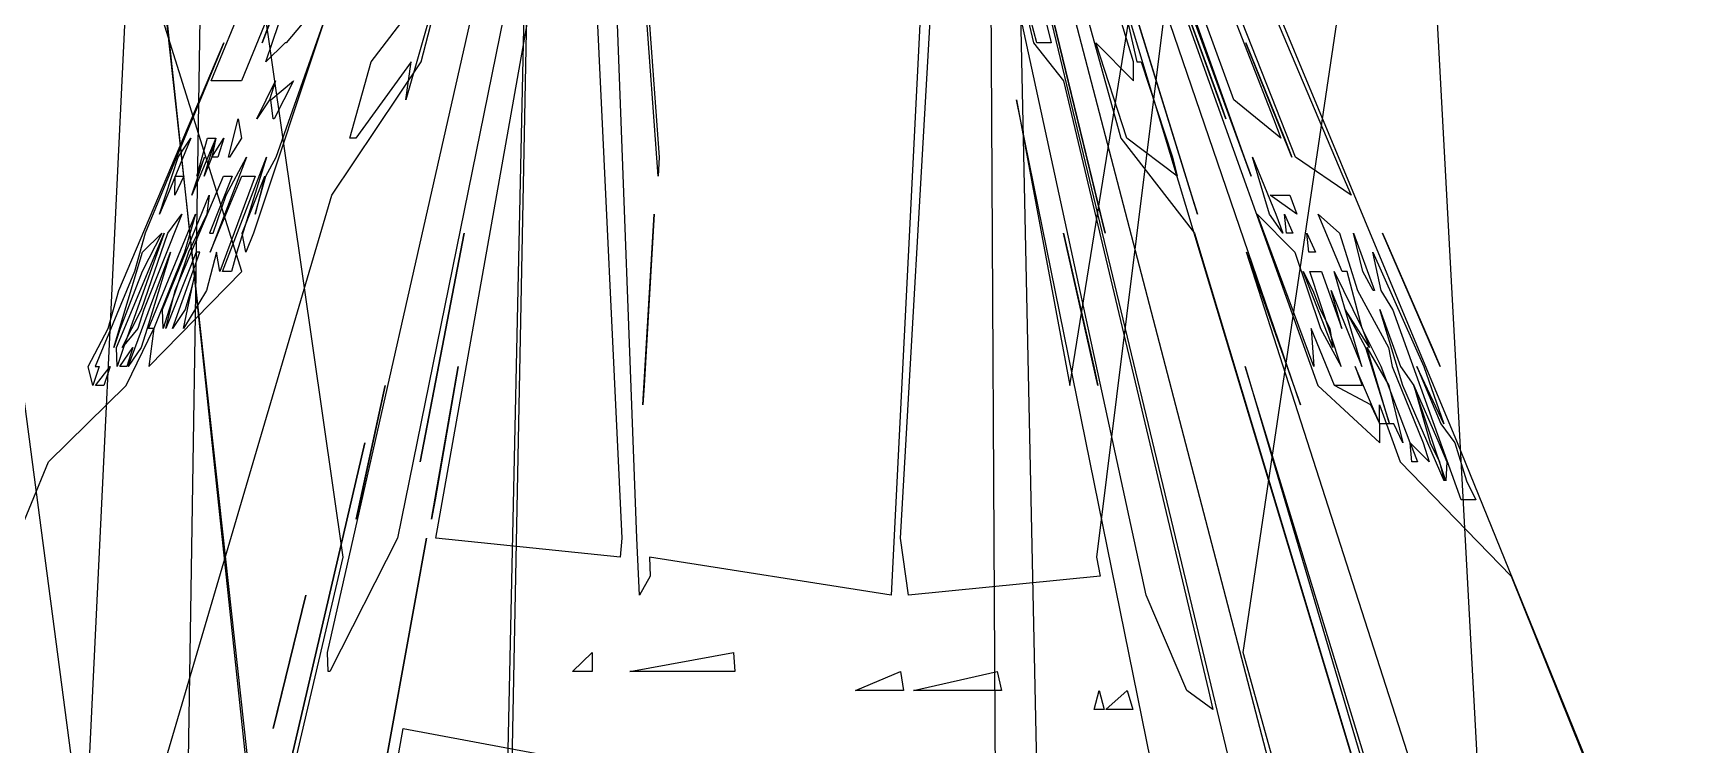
# Model space of a CAD drawing. Extents: x -7423 to 7380, y 2036 to 20000.
# Drawn here: x -1359 to 1788, y 16284 to 17631 of the extents above; entities that cross this region are included whole.
import ezdxf

# ---------------------------------------------------------------- set-up
doc = ezdxf.new("R2010")
doc.units = 0

msp = doc.modelspace()

# ---------------------------------------------------------------- linework, layer by layer
for p, q in [((-964.3805, 17180.2885), (-1851.5625, 20000, 1625)), ((-1781.25, 20000, 2187.5), (-1266.6141, 16098.5577)), ((-1424.6795, 12673.0769), (-1073.4375, 20000, 1812.5)), ((-1364.0625, 20000, 1910.7143), (-948.3173, 16206.7308)), ((-947.3595, 16170.6731), (-1354.6875, 20000, 1723.2143)), ((-1256.25, 20000, 1848.2143), (-773.0494, 16639.4231)), ((-1007.8125, 20000, 1866.0714), (-1099.8473, 14079.3269)), ((-379.6875, 20000, 1857.1429), (-566.6316, 11411.0577)), ((-525.3155, 12528.8462), (-379.6875, 20000, 1857.1429)), ((-403.125, 20000, 1803.5714), (-245.2987, 16675.4808)), ((-176.4198, 17360.5769), (-365.625, 20000, 1803.5714)), ((-365.625, 20000, 1803.5714), (-174.0097, 17396.6346)), ((-216.4401, 16675.4808), (-342.1875, 20000, 1794.6429)), ((435.9375, 20000, 1785.7143), (265.1993, 16567.3077)), ((282.815, 16675.4808), (473.4375, 20000, 1785.7143)), ((475.0601, 14115.3846), (440.625, 20000, 1794.6429)), ((459.375, 20000, 1857.1429), (622.0578, 12456.7308)), ((603.5219, 16963.9423), (1092.1875, 20000, 1785.7143)), ((1073.4375, 20000, 1767.8571), (653.4455, 16639.4231)), ((931.3214, 16459.1346), (1457.8125, 20000, 1928.5714)), ((1171.875, 20000, 1839.2857), (1577.0358, 12492.7885)), ((80.4036, 19812.5), (1120.3801, 17360.5769)), ((68.9603, 19740.3846), (1038.2299, 16026.4423)), ((116.5239, 19704.3269), (988.7695, 17468.75)), ((914.0375, 17504.8077), (136.0051, 19632.2115)), ((145.8333, 19596.1538), (933.3246, 17396.6346)), ((1367.8636, 14331.7308), (162.3535, 19343.75)), ((1030.4988, 17396.6346), (303.2477, 19235.5769)), ((-624.6995, 17576.9231), (-207.0688, 19199.5192)), ((1360.6145, 15521.6346), (328.1125, 18947.1154)), ((-597.3745, 16675.4808), (-295.6856, 18370.1923)), ((670.2036, 17252.4038), (423.9345, 18262.0192)), ((423.9345, 18262.0192), (661.4083, 17288.4615)), ((747.9217, 16567.3077), (411.7338, 18117.7885)), ((1040.0391, 16927.8846), (682.517, 17973.5577)), ((-1022.5048, 17540.8654), (-859.375, 17937.5)), ((-817.9274, 17901.4423), (-964.8688, 17540.8654)), ((466.3462, 17901.4423), (534.5928, 17612.9808)), ((845.002, 17288.4615), (655.7993, 17901.4423)), ((655.7993, 17901.4423), (833.7653, 17324.5192)), ((946.2515, 17360.5769), (748.7042, 17901.4423)), ((1337.3898, 16855.7692), (901.724, 17901.4423)), ((599.5718, 17793.2692), (699.7696, 17432.6923)), ((775.8038, 17793.2692), (1072.635, 16963.9423)), ((-926.2132, 17612.9808), (-872.1955, 17757.2115)), ((-719.351, 17576.9231), (-582.1126, 17757.2115)), ((-582.1126, 17757.2115), (-654.1216, 17504.8077)), ((540.809, 17612.9808), (502.2912, 17757.2115)), ((-456.9561, 17721.1538), (-669.5212, 16675.4808)), ((898.6816, 17468.75), (807.0913, 17721.1538)), ((807.0913, 17721.1538), (885.8799, 17504.8077)), ((-919.1707, 17576.9231), (-882.1552, 17685.0962)), ((-819.8618, 17685.0962), (-880.6278, 17612.9808)), ((723.5577, 17576.9231), (691.256, 17685.0962)), ((705.3223, 17685.0962), (729.8678, 17576.9231)), ((-810.1838, 17649.0385), (-942.1011, 17252.4038)), ((-912.2221, 17649.0385), (-926.2132, 17612.9808)), ((-899.4266, 17396.6346), (-810.1838, 17649.0385)), ((-802.2273, 16459.1346), (-532.6397, 17649.0385)), ((559.1697, 17649.0385), (567.7459, 17612.9808)), ((-1197.3407, 17144.2308), (-998.7355, 17612.9808)), ((-998.7355, 17612.9808), (-1147.2168, 17252.4038)), ((-882.6998, 17612.9808), (-919.1707, 17576.9231)), ((-880.6278, 17612.9808), (-882.6998, 17612.9808)), ((534.5928, 17612.9808), (591.3023, 17540.8654)), ((567.7459, 17612.9808), (540.809, 17612.9808)), ((710.9125, 17432.6923), (652.7006, 17612.9808)), ((652.7006, 17612.9808), (723.6516, 17540.8654)), ((1023.7192, 17396.6346), (936.5735, 17612.9808)), ((936.5735, 17612.9808), (1009.5403, 17432.6923)), ((-794.2834, 17324.5192), (-624.6995, 17576.9231)), ((-759.9409, 17432.6923), (-719.351, 17576.9231)), ((-643.6298, 17576.9231), (-748.7981, 17432.6923)), ((-654.1216, 17504.8077), (-643.6298, 17576.9231)), ((723.6516, 17540.8654), (723.5577, 17576.9231)), ((729.8678, 17576.9231), (738.2813, 17576.9231)), ((738.2813, 17576.9231), (797.7326, 17396.6346)), ((-986.2154, 17540.8654), (-1022.5048, 17540.8654)), ((-984.0808, 17540.8654), (-986.2154, 17540.8654)), ((-964.8688, 17540.8654), (-984.0808, 17540.8654)), ((-936.0352, 17468.75), (-900.8288, 17540.8654)), ((-900.8288, 17540.8654), (-911.8715, 17504.8077)), ((-909.7055, 17504.8077), (-866.6742, 17540.8654)), ((-866.6742, 17540.8654), (-903.0762, 17468.75)), ((591.3023, 17540.8654), (865.61, 16387.0192)), ((-911.8715, 17504.8077), (-936.0352, 17468.75)), ((-905.2734, 17468.75), (-909.7055, 17504.8077)), ((1073.5176, 14692.3077), (502.504, 17504.8077)), ((502.504, 17504.8077), (603.5219, 16963.9423)), ((885.8799, 17504.8077), (898.6816, 17468.75)), ((1002.8546, 17432.6923), (914.0375, 17504.8077)), ((-989.8212, 17396.6346), (-971.1914, 17468.75)), ((-971.1914, 17468.75), (-964.969, 17432.6923)), ((-903.0762, 17468.75), (-905.2734, 17468.75)), ((988.7695, 17468.75), (1002.8546, 17432.6923)), ((-1060.7973, 17432.6923), (-1105.4938, 17324.5192)), ((-1084.7356, 17396.6346), (-1060.7973, 17432.6923)), ((-1013.9974, 17432.6923), (-1059.0445, 17324.5192)), ((-1049.354, 17360.5769), (-1029.5974, 17432.6923)), ((-1035.607, 17360.5769), (-1013.9974, 17432.6923)), ((-1029.5974, 17432.6923), (-1013.9974, 17432.6923)), ((-1013.9974, 17432.6923), (-1021.4593, 17396.6346)), ((-1021.4593, 17396.6346), (-998.3974, 17432.6923)), ((-998.3974, 17432.6923), (-1010.16, 17396.6346)), ((-964.969, 17432.6923), (-987.5613, 17396.6346)), ((-751.0266, 17432.6923), (-759.9409, 17432.6923)), ((-748.7981, 17432.6923), (-751.0266, 17432.6923)), ((699.7696, 17432.6923), (839.5433, 17252.4038)), ((806.4904, 17360.5769), (710.9125, 17432.6923)), ((1009.5403, 17432.6923), (1023.7192, 17396.6346)), ((-1120.3926, 17288.4615), (-1084.7356, 17396.6346)), ((-1059.0445, 17324.5192), (-1035.0185, 17396.6346)), ((-1035.0185, 17396.6346), (-1049.354, 17360.5769)), ((-1021.4593, 17396.6346), (-1035.607, 17360.5769)), ((-955.9232, 17396.6346), (-1024.5393, 17216.3462)), ((-1010.16, 17396.6346), (-1021.4593, 17396.6346)), ((-1001.0955, 17180.2885), (-917.5055, 17396.6346)), ((-994.0154, 17324.5192), (-955.9232, 17396.6346)), ((-987.5613, 17396.6346), (-989.8212, 17396.6346)), ((-917.5055, 17396.6346), (-973.7956, 17216.3462)), ((-918.7575, 17360.5769), (-899.4266, 17396.6346)), ((-174.0097, 17396.6346), (-176.4198, 17360.5769)), ((797.7326, 17396.6346), (806.4904, 17360.5769)), ((933.3246, 17396.6346), (946.2515, 17360.5769)), ((981.5204, 17288.4615), (949.1436, 17396.6346)), ((949.1436, 17396.6346), (993.2893, 17288.4615)), ((1135.6858, 17324.5192), (1030.4988, 17396.6346)), ((-1091.559, 17324.5192), (-1090.595, 17360.5769)), ((-1074.5568, 17360.5769), (-1091.559, 17324.5192)), ((-1090.7452, 17144.2308), (-998.9483, 17360.5769)), ((-1090.595, 17360.5769), (-1074.5568, 17360.5769)), ((-982.9102, 17360.5769), (-1025.5784, 17252.4038)), ((-1024.5393, 17216.3462), (-964.5808, 17360.5769)), ((-939.378, 17360.5769), (-1005.9908, 17180.2885)), ((-998.9483, 17360.5769), (-982.9102, 17360.5769)), ((-964.5808, 17360.5769), (-939.378, 17360.5769)), ((-963.5667, 17252.4038), (-921.0487, 17360.5769)), ((-921.0487, 17360.5769), (-939.1526, 17288.4615)), ((-939.1526, 17288.4615), (-918.7575, 17360.5769)), ((1120.3801, 17360.5769), (1135.6858, 17324.5192)), ((-1218.894, 15882.2115), (-794.2834, 17324.5192)), ((-1105.4938, 17324.5192), (-1120.3926, 17288.4615)), ((-1114.5583, 17108.1731), (-1026.5299, 17324.5192)), ((-1026.5299, 17324.5192), (-1030.9495, 17288.4615)), ((-1018.4232, 17252.4038), (-994.0154, 17324.5192)), ((833.7653, 17324.5192), (845.002, 17288.4615)), ((1033.3033, 17288.4615), (982.4031, 17324.5192)), ((982.4031, 17324.5192), (1019.5626, 17324.5192)), ((1019.5626, 17324.5192), (1033.3033, 17288.4615)), ((-1078.0248, 17288.4615), (-1149.702, 17108.1731)), ((-1141.1634, 17072.1154), (-1052.1334, 17288.4615)), ((-1104.2856, 17252.4038), (-1078.0248, 17288.4615)), ((-1052.1334, 17288.4615), (-1072.8666, 17216.3462)), ((-1030.9495, 17288.4615), (-1065.6175, 17216.3462)), ((-205.341, 16927.8846), (-183.5938, 17288.4615)), ((-183.5938, 17288.4615), (-202.9309, 16963.9423)), ((661.4083, 17288.4615), (670.2036, 17252.4038)), ((1065.1042, 17000), (957.9828, 17288.4615)), ((957.9828, 17288.4615), (1029.372, 17216.3462)), ((1065.1042, 17000), (957.9828, 17288.4615)), ((957.9828, 17288.4615), (1029.372, 17216.3462)), ((1006.4979, 17252.4038), (981.5204, 17288.4615)), ((993.2893, 17288.4615), (1006.4979, 17252.4038)), ((1013.6531, 17252.4038), (1009.7656, 17288.4615)), ((1009.7656, 17288.4615), (1025.5784, 17252.4038)), ((1118.5835, 17180.2885), (1073.3173, 17288.4615)), ((1073.3173, 17288.4615), (1113.8259, 17252.4038)), ((-1201.5287, 17036.0577), (-1111.4408, 17252.4038)), ((-1111.4408, 17252.4038), (-1188.6644, 17036.0577)), ((-1147.2168, 17252.4038), (-1167.5368, 17180.2885)), ((-1154.7226, 17108.1731), (-1104.2856, 17252.4038)), ((-1116.2109, 17252.4038), (-1152.8508, 17180.2885)), ((-1152.6067, 17216.3462), (-1116.2109, 17252.4038)), ((-1025.5784, 17252.4038), (-1018.4232, 17252.4038)), ((-956.881, 17216.3462), (-963.5667, 17252.4038)), ((-942.1011, 17252.4038), (-956.881, 17216.3462)), ((-626.6714, 16819.7115), (-543.7951, 17252.4038)), ((-543.7951, 17252.4038), (-619.5663, 16855.7692)), ((656.2312, 16963.9423), (591.4964, 17252.4038)), ((591.4964, 17252.4038), (648.4375, 17000)), ((839.5433, 17252.4038), (1305.8393, 15701.9231)), ((1025.5784, 17252.4038), (1013.6531, 17252.4038)), ((1055.952, 17216.3462), (1051.8142, 17252.4038)), ((1051.8142, 17252.4038), (1068.0339, 17216.3462)), ((1113.8259, 17252.4038), (1147.7614, 17144.2308)), ((1157.7461, 17180.2885), (1140.0616, 17252.4038)), ((1140.0616, 17252.4038), (1179.988, 17144.2308)), ((1304.6875, 17000), (1194.9181, 17252.4038)), ((1194.9181, 17252.4038), (1289.0062, 17036.0577)), ((-1206.6744, 17036.0577), (-1152.6067, 17216.3462)), ((-1179.6875, 17000), (-1099.4466, 17216.3462)), ((-1099.4466, 17216.3462), (-1143.7049, 17072.1154)), ((-1072.8666, 17216.3462), (-1130.9971, 17072.1154)), ((-1051.1193, 17216.3462), (-1108.123, 17072.1154)), ((-1065.6175, 17216.3462), (-1102.007, 17108.1731)), ((-1095.4152, 17072.1154), (-1043.8702, 17216.3462)), ((-1043.8702, 17216.3462), (-1051.1193, 17216.3462)), ((-1012.4574, 17216.3462), (-1031.25, 17144.2308)), ((-1005.9908, 17180.2885), (-1012.4574, 17216.3462)), ((-973.7956, 17216.3462), (-983.9618, 17180.2885)), ((3570.5566, 9031.25), (937.5501, 17216.3462)), ((937.5501, 17216.3462), (1040.0391, 16927.8846)), ((1029.372, 17216.3462), (1077.6242, 17072.1154)), ((1029.372, 17216.3462), (1077.6242, 17072.1154)), ((1068.0339, 17216.3462), (1055.952, 17216.3462)), ((1192.3828, 17144.2308), (1176.7703, 17216.3462)), ((1176.7703, 17216.3462), (1273.4375, 17000)), ((-1167.5368, 17180.2885), (-1242.1875, 17000)), ((-1152.8508, 17180.2885), (-1194.5363, 17072.1154)), ((-1140.625, 17000), (-964.3805, 17180.2885)), ((-1075.0826, 17072.1154), (-1052.4965, 17180.2885)), ((-1052.4965, 17180.2885), (-1060.9976, 17144.2308)), ((-983.9618, 17180.2885), (-1001.0955, 17180.2885)), ((1101.1869, 17036.0577), (1045.1535, 17180.2885)), ((1045.1535, 17180.2885), (1063.4766, 17144.2308)), ((1117.1875, 17000), (1057.3918, 17180.2885)), ((1057.3918, 17180.2885), (1079.4208, 17180.2885)), ((1117.1875, 17000), (1057.3918, 17180.2885)), ((1057.3918, 17180.2885), (1079.4208, 17180.2885)), ((1079.4208, 17180.2885), (1118.2893, 17072.1154)), ((1079.4208, 17180.2885), (1118.2893, 17072.1154)), ((1124.5994, 17108.1731), (1103.8975, 17180.2885)), ((1103.8975, 17180.2885), (1156.4128, 17072.1154)), ((1128.3741, 17180.2885), (1118.5835, 17180.2885)), ((1156.4128, 17072.1154), (1128.3741, 17180.2885)), ((1177.509, 17144.2308), (1157.7461, 17180.2885)), ((-1217.4104, 17072.1154), (-1197.3407, 17144.2308)), ((-1108.123, 17072.1154), (-1090.7452, 17144.2308)), ((-1031.25, 17144.2308), (-1075.0826, 17072.1154)), ((-1060.9976, 17144.2308), (-1071.8838, 17108.1731)), ((1063.4766, 17144.2308), (1076.9043, 17108.1731)), ((1118.2893, 17072.1154), (1098.1821, 17144.2308)), ((1098.1821, 17144.2308), (1156.25, 17000)), ((1118.2893, 17072.1154), (1098.1821, 17144.2308)), ((1098.1821, 17144.2308), (1156.25, 17000)), ((1147.7614, 17144.2308), (1206.6744, 17036.0577)), ((1179.988, 17144.2308), (1177.509, 17144.2308)), ((1214.969, 17108.1731), (1192.3828, 17144.2308)), ((-1191.2372, 17036.0577), (-1154.7226, 17108.1731)), ((-1149.702, 17108.1731), (-1161.4959, 17072.1154)), ((-1113.2061, 17072.1154), (-1114.5583, 17108.1731)), ((-1102.007, 17108.1731), (-1113.2061, 17072.1154)), ((-1071.8838, 17108.1731), (-1095.4152, 17072.1154)), ((1076.9043, 17108.1731), (1095.4152, 17072.1154)), ((1156.25, 17000), (1124.5994, 17108.1731)), ((1124.5994, 17108.1731), (1162.9357, 17036.0577)), ((1156.25, 17000), (1124.5994, 17108.1731)), ((1124.5994, 17108.1731), (1162.9357, 17036.0577)), ((1170.6543, 17036.0577), (1124.5994, 17108.1731)), ((1233.3984, 16963.9423), (1189.8663, 17108.1731)), ((1189.8663, 17108.1731), (1229.1667, 17000)), ((1343.8752, 16747.5962), (1214.969, 17108.1731)), ((-1255.2083, 17000), (-1217.4104, 17072.1154)), ((-1194.5363, 17072.1154), (-1206.6744, 17036.0577)), ((-1161.4959, 17072.1154), (-1191.2372, 17036.0577)), ((-1183.3246, 16963.9423), (-1130.9971, 17072.1154)), ((-1143.7049, 17072.1154), (-1155.2171, 17036.0577)), ((-1133.5387, 17072.1154), (-1141.1634, 17072.1154)), ((-1130.9971, 17072.1154), (-1140.625, 17000)), ((-1130.9971, 17072.1154), (-1133.5387, 17072.1154)), ((1104.2606, 16963.9423), (1059.8332, 17072.1154)), ((1059.8332, 17072.1154), (1065.1042, 17000)), ((1104.2606, 16963.9423), (1059.8332, 17072.1154)), ((1059.8332, 17072.1154), (1065.1042, 17000)), ((1077.6242, 17072.1154), (1117.1875, 17000)), ((1077.6242, 17072.1154), (1117.1875, 17000)), ((1095.4152, 17072.1154), (1101.1869, 17036.0577)), ((1192.7083, 17000), (1156.4128, 17072.1154)), ((1156.4128, 17072.1154), (1170.6543, 17036.0577)), ((-1200.5208, 17000), (-1201.5287, 17036.0577)), ((-1188.6644, 17036.0577), (-1200.5208, 17000)), ((-1195.3125, 17000), (-1170.6543, 17036.0577)), ((-1170.6543, 17036.0577), (-1182.2917, 17000)), ((-1155.2171, 17036.0577), (-1179.6875, 17000)), ((1162.9357, 17036.0577), (1208.734, 16891.8269)), ((1162.9357, 17036.0577), (1208.734, 16891.8269)), ((1208.734, 16891.8269), (1165.5086, 17036.0577)), ((1165.5086, 17036.0577), (1207.0438, 16963.9423)), ((1206.6744, 17036.0577), (1213.5417, 17000)), ((1289.0062, 17036.0577), (1304.6875, 17000)), ((-1246.5758, 16963.9423), (-1255.2083, 17000)), ((-1234.375, 17000), (-1246.5758, 16963.9423)), ((-1242.1875, 17000), (-1234.375, 17000)), ((-1241.3048, 16963.9423), (-1213.5417, 17000)), ((-1213.5417, 17000), (-1225.492, 16963.9423)), ((-1182.2917, 17000), (-1195.3125, 17000)), ((-605.1683, 16711.5385), (-554.6875, 17000)), ((-554.6875, 17000), (-598.5327, 16747.5962)), ((648.4375, 17000), (656.2312, 16963.9423)), ((1985.652, 13574.5192), (934.8958, 17000)), ((934.8958, 17000), (3151.8993, 9536.0577)), ((1189.8475, 16891.8269), (1143.2292, 17000)), ((1143.2292, 17000), (1156.9699, 16963.9423)), ((1247.3207, 16855.7692), (1192.7083, 17000)), ((1213.5417, 17000), (1271.885, 16855.7692)), ((1229.1667, 17000), (1254.4822, 16963.9423)), ((1311.2605, 16891.8269), (1260.4167, 17000)), ((1260.4167, 17000), (1305.8644, 16891.8269)), ((1273.4375, 17000), (1311.2605, 16891.8269)), ((-1330.6415, 16819.7115), (-1183.3246, 16963.9423)), ((-1225.492, 16963.9423), (-1241.3048, 16963.9423)), ((-747.8966, 16711.5385), (-693.1278, 16963.9423)), ((-693.1278, 16963.9423), (-739.696, 16747.5962)), ((-202.9309, 16963.9423), (-205.341, 16927.8846)), ((1072.635, 16963.9423), (1190.004, 16855.7692)), ((1173.3774, 16927.8846), (1104.2606, 16963.9423)), ((1156.9699, 16963.9423), (1104.2606, 16963.9423)), ((1207.0438, 16963.9423), (1233.6739, 16855.7692)), ((1312.2246, 16783.6538), (1233.3984, 16963.9423)), ((1254.4822, 16963.9423), (1285.5319, 16855.7692)), ((1315.0165, 16783.6538), (1254.4822, 16963.9423)), ((1254.4822, 16963.9423), (1301.9081, 16855.7692)), ((1189.8475, 16891.8269), (1173.3774, 16927.8846)), ((1190.004, 16855.7692), (1189.378, 16927.8846)), ((1189.378, 16927.8846), (1228.4968, 16819.7115)), ((1208.734, 16891.8269), (1189.8475, 16891.8269)), ((1208.734, 16891.8269), (1189.8475, 16891.8269)), ((1216.8282, 16891.8269), (1208.734, 16891.8269)), ((1233.6739, 16855.7692), (1216.8282, 16891.8269)), ((1305.8644, 16891.8269), (1331.9311, 16855.7692)), ((-907.6272, 16098.5577), (-731.4704, 16855.7692)), ((-731.4704, 16855.7692), (-899.2388, 16134.6154)), ((-619.5663, 16855.7692), (-626.6714, 16819.7115)), ((1250.5822, 16819.7115), (1247.3207, 16855.7692)), ((1247.3207, 16855.7692), (1261.6248, 16819.7115)), ((1283.7102, 16819.7115), (1247.3207, 16855.7692)), ((1271.885, 16855.7692), (1283.7102, 16819.7115)), ((1285.5319, 16855.7692), (1303.0349, 16819.7115)), ((1301.9081, 16855.7692), (1316.8382, 16819.7115)), ((1331.9311, 16855.7692), (1354.1041, 16783.6538)), ((5047.2882, 7733.1731), (1337.3898, 16855.7692)), ((-3159.8558, 12384.6154), (-1330.6415, 16819.7115)), ((1228.4968, 16819.7115), (1438.8522, 16603.3654)), ((1261.6248, 16819.7115), (1250.5822, 16819.7115)), ((1303.0349, 16819.7115), (1312.2246, 16783.6538)), ((1316.8382, 16819.7115), (1315.0165, 16783.6538)), ((1354.1041, 16783.6538), (1372.1079, 16747.5962)), ((-739.696, 16747.5962), (-747.8966, 16711.5385)), ((-598.5327, 16747.5962), (-605.1683, 16711.5385)), ((1372.1079, 16747.5962), (1343.8752, 16747.5962)), ((-810.8724, 15593.75), (-614.6898, 16675.4808)), ((-614.6898, 16675.4808), (-804.2368, 15629.8077)), ((-669.5212, 16675.4808), (-797.9768, 16423.0769)), ((-247.9592, 16639.4231), (-597.3745, 16675.4808)), ((-245.2987, 16675.4808), (-247.9592, 16639.4231)), ((-211.5635, 16567.3077), (-216.4401, 16675.4808)), ((297.9768, 16567.3077), (282.815, 16675.4808)), ((-773.0494, 16639.4231), (-975.7863, 15774.0385)), ((265.1993, 16567.3077), (-192.5331, 16639.4231)), ((-192.5331, 16639.4231), (-191.6504, 16603.3654)), ((653.4455, 16639.4231), (660.4567, 16603.3654)), ((-191.6504, 16603.3654), (-211.5635, 16567.3077)), ((660.4567, 16603.3654), (297.9768, 16567.3077)), ((1438.8522, 16603.3654), (5446.0261, 6651.4423)), ((-905.2797, 16314.9038), (-843.2742, 16567.3077)), ((-843.2742, 16567.3077), (-896.4218, 16350.9615)), ((824.8385, 16387.0192), (747.9217, 16567.3077)), ((-801.0817, 16423.0769), (-802.2273, 16459.1346)), ((-338.4415, 16423.0769), (-301.2195, 16459.1346)), ((-301.2195, 16459.1346), (-301.1819, 16423.0769)), ((-229.7676, 16423.0769), (-33.8103, 16459.1346)), ((-33.8103, 16459.1346), (-31.0497, 16423.0769)), ((1052.027, 16026.4423), (931.3214, 16459.1346)), ((-797.9768, 16423.0769), (-801.0817, 16423.0769)), ((-301.1819, 16423.0769), (-338.4415, 16423.0769)), ((-31.0497, 16423.0769), (-229.7676, 16423.0769)), ((197.5849, 16387.0192), (282.5521, 16423.0769)), ((282.5521, 16423.0769), (288.5367, 16387.0192)), ((307.3543, 16387.0192), (465.7452, 16423.0769)), ((465.7452, 16423.0769), (473.5765, 16387.0192)), ((288.5367, 16387.0192), (197.5849, 16387.0192)), ((473.5765, 16387.0192), (307.3543, 16387.0192)), ((649.3515, 16350.9615), (658.6163, 16387.0192)), ((658.6163, 16387.0192), (668.3569, 16350.9615)), ((671.5244, 16350.9615), (711.9328, 16387.0192)), ((711.9328, 16387.0192), (722.2055, 16350.9615)), ((874.2488, 16350.9615), (824.8385, 16387.0192)), ((865.61, 16387.0192), (874.2488, 16350.9615)), ((-896.4218, 16350.9615), (-905.2797, 16314.9038)), ((668.3569, 16350.9615), (649.3515, 16350.9615)), ((722.2055, 16350.9615), (671.5244, 16350.9615)), ((-1213.4791, 13213.9423), (-658.9668, 16314.9038)), ((-658.9668, 16314.9038), (-273.9633, 16242.7885))]:
    msp.add_line(p, q)

doc.saveas('drawing.dxf')
